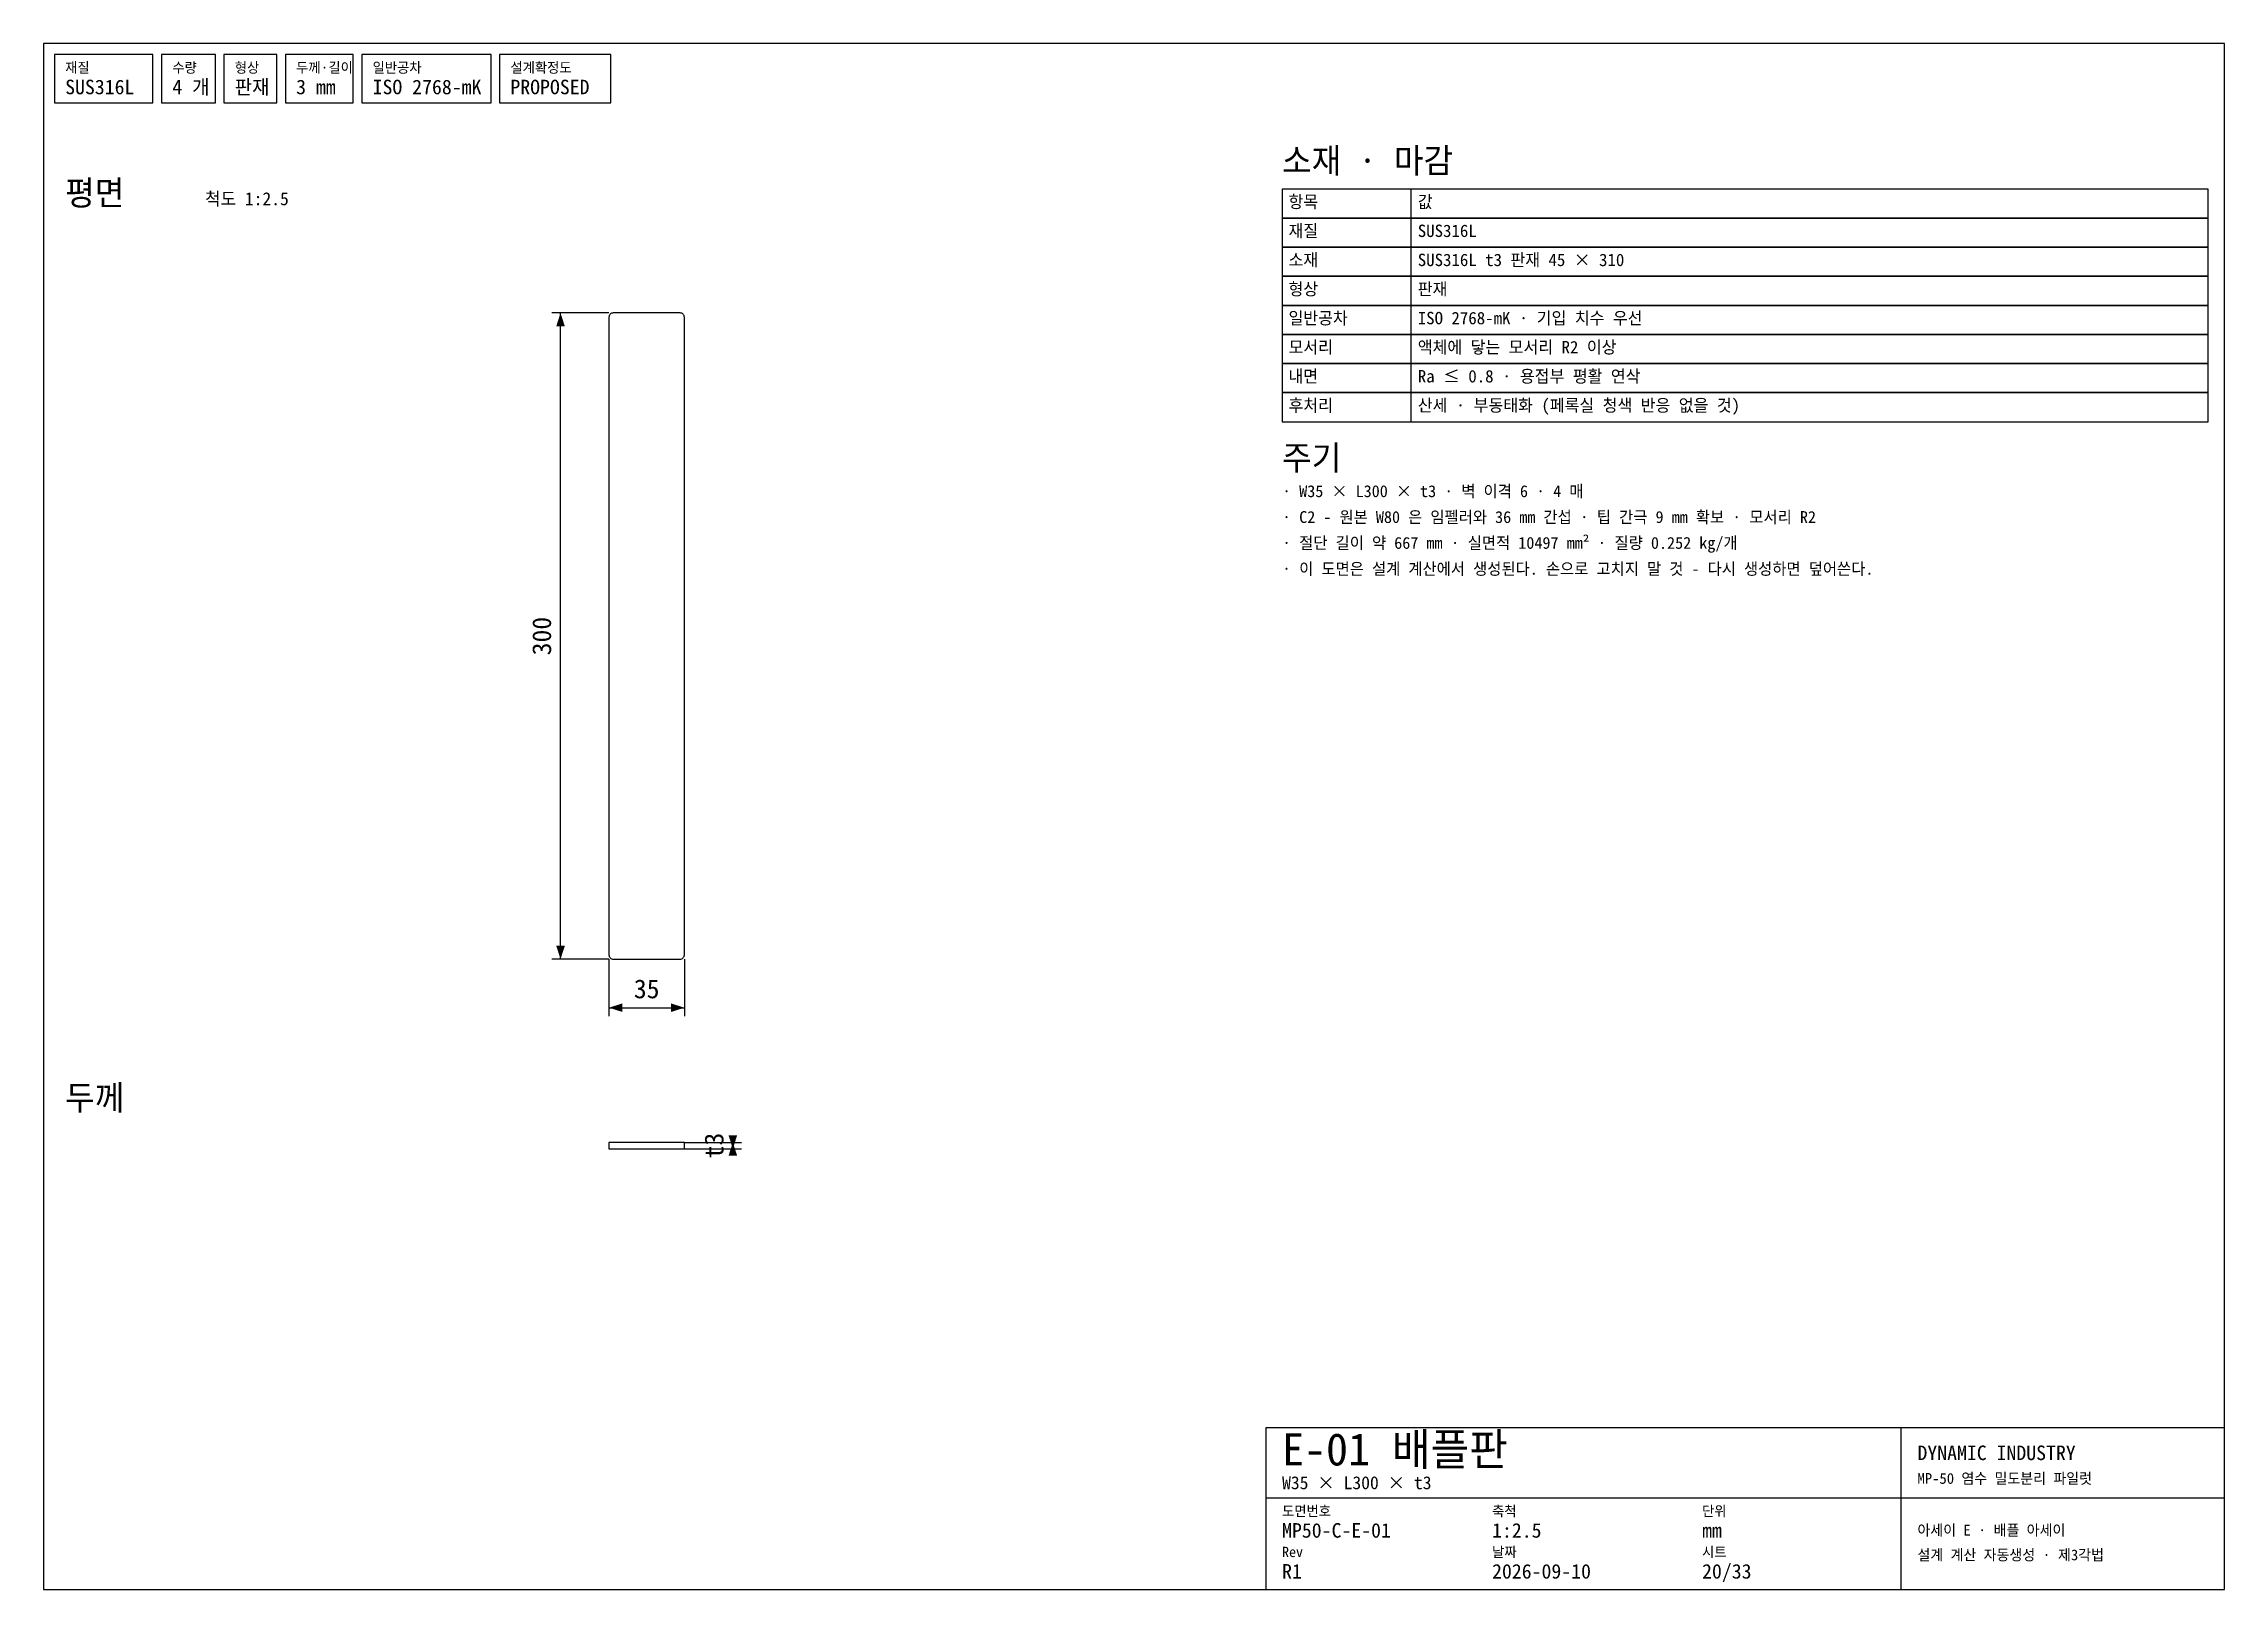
# Model space of a CAD drawing. Header units: millimetres. Extents: x 10 to 415, y 5 to 292.
import ezdxf
from ezdxf.enums import TextEntityAlignment as Align

# ---------------------------------------------------------------- set-up
doc = ezdxf.new("R2010")
doc.units = ezdxf.units.MM
for name, color, linetype in [('CUT', 7, 'CONTINUOUS'), ('DIM', 3, 'CONTINUOUS'), ('FRAME', 7, 'CONTINUOUS'), ('NOTE', 8, 'CONTINUOUS'), ('TEXT', 3, 'CONTINUOUS')]:
    doc.layers.add(name, color=color, linetype=linetype)

msp = doc.modelspace()

# ---------------------------------------------------------------- linework, layer by layer
at = {"layer": 'CUT'}
msp.add_lwpolyline([(115.8, 122), (128.2, 122, 0.414214), (129, 122.8), (129, 241.2, 0.414214), (128.2, 242), (115.8, 242, 0.414214), (115, 241.2), (115, 122.8, 0.414214)], format="xyb", close=True, dxfattribs=at)
msp.add_lwpolyline([(115, 86.8), (129, 86.8), (129, 88), (115, 88)], close=True, dxfattribs=at)
at = {"layer": 'DIM'}
for p, q in [((115, 242), (104.4, 242)), ((106, 122), (106, 242)), ((115, 122), (104.4, 122)), ((115, 122), (115, 111.4)), ((129, 122), (129, 111.4)), ((115, 113), (129, 113)), ((129, 88), (139.6, 88)), ((129, 86.8), (139.6, 86.8)), ((138, 86.8), (138, 88))]:
    msp.add_line(p, q, dxfattribs=at)
for points in [[(106, 242), (105.2, 239.5), (106.8, 239.5)], [(106, 122), (106.8, 124.5), (105.2, 124.5)], [(115, 113), (117.5, 112.2), (117.5, 113.8)], [(129, 113), (126.5, 113.8), (126.5, 112.2)], [(138, 86.8), (138.8, 89.3), (137.2, 89.3)], [(138, 88), (137.2, 85.5), (138.8, 85.5)]]:
    msp.add_solid(points, dxfattribs=at)
at = {"layer": 'FRAME'}
for p, q in [((264, 259.6), (264, 265)), ((264, 254.2), (264, 259.6)), ((264, 248.8), (264, 254.2)), ((264, 243.4), (264, 248.8)), ((264, 238), (264, 243.4)), ((264, 232.6), (264, 238)), ((264, 227.2), (264, 232.6)), ((264, 221.8), (264, 227.2)), ((355, 5), (355, 35)), ((237, 22), (415, 22))]:
    msp.add_line(p, q, dxfattribs=at)
for points in [[(10, 5), (415, 5), (415, 292), (10, 292)], [(12, 281), (30.3104, 281), (30.3104, 290), (12, 290)], [(31.9104, 281), (41.895296, 281), (41.895296, 290), (31.9104, 290)], [(43.495296, 281), (53.295296, 281), (53.295296, 290), (43.495296, 290)], [(54.895296, 281), (67.503296, 281), (67.503296, 290), (54.895296, 290)], [(69.103296, 281), (93.08672, 281), (93.08672, 290), (69.103296, 290)], [(94.68672, 281), (115.367936, 281), (115.367936, 290), (94.68672, 290)], [(240, 259.6), (412, 259.6), (412, 265), (240, 265)], [(240, 254.2), (412, 254.2), (412, 259.6), (240, 259.6)], [(240, 248.8), (412, 248.8), (412, 254.2), (240, 254.2)], [(240, 243.4), (412, 243.4), (412, 248.8), (240, 248.8)], [(240, 238), (412, 238), (412, 243.4), (240, 243.4)], [(240, 232.6), (412, 232.6), (412, 238), (240, 238)], [(240, 227.2), (412, 227.2), (412, 232.6), (240, 232.6)], [(240, 221.8), (412, 221.8), (412, 227.2), (240, 227.2)], [(237, 5), (415, 5), (415, 35), (237, 35)]]:
    msp.add_lwpolyline(points, close=True, dxfattribs=at)

# ---------------------------------------------------------------- texts
at = {"layer": 'DIM'}
for s, p in [('300', (104.25, 182)), ('t3', (136.25, 87.4))]:
    msp.add_text(s, height=3.5, rotation=90, dxfattribs=at).set_placement(p, align=Align.CENTER)
msp.add_text('35', height=3.5, dxfattribs=at).set_placement((122, 114.75), align=Align.CENTER)
at = {"layer": 'FRAME'}
for s, height, p in [('SUS316L', 2.7, (14, 282.6)), ('4 개', 2.7, (33.9104, 282.6)), ('판재', 2.7, (45.495296, 282.6)), ('3 mm', 2.7, (56.895296, 282.6)), ('ISO 2768-mK', 2.7, (71.103296, 282.6)), ('PROPOSED', 2.7, (96.68672, 282.6)), ('소재 · 마감', 4.6, (240, 268)), ('평면', 4.6, (14, 262)), ('항목', 2.3, (241.2, 261.495)), ('값', 2.3, (265.2, 261.495)), ('주기', 4.6, (240, 212.8)), ('두께', 4.6, (14, 94)), ('E-01 배플판', 6, (240, 28)), ('DYNAMIC INDUSTRY', 2.7, (358, 29))]:
    msp.add_text(s, height=height, dxfattribs=at).set_placement(p)
at = {"layer": 'NOTE'}
for s, p in [('· W35 × L300 × t3 · 벽 이격 6 · 4 매', (240, 207.8)), ('· C2 - 원본 W80 은 임펠러와 36 mm 간섭 · 팁 간극 9 mm 확보 · 모서리 R2', (240, 203)), ('· 절단 길이 약 667 mm · 실면적 10497 mm² · 질량 0.252 kg/개', (240, 198.2)), ('· 이 도면은 설계 계산에서 생성된다. 손으로 고치지 말 것 - 다시 생성하면 덮어쓴다.', (240, 193.4))]:
    msp.add_text(s, height=2.2, dxfattribs=at).set_placement(p)
at = {"layer": 'TEXT'}
for s, height, p in [('재질', 1.9, (14, 286.6)), ('수량', 1.9, (33.9104, 286.6)), ('형상', 1.9, (45.495296, 286.6)), ('두께·길이', 1.9, (56.895296, 286.6)), ('일반공차', 1.9, (71.103296, 286.6)), ('설계확정도', 1.9, (96.68672, 286.6)), ('척도 1:2.5', 2.4, (40, 262)), ('재질', 2.3, (241.2, 256.095)), ('SUS316L', 2.3, (265.2, 256.095)), ('소재', 2.3, (241.2, 250.695)), ('SUS316L t3 판재 45 × 310', 2.3, (265.2, 250.695)), ('형상', 2.3, (241.2, 245.295)), ('판재', 2.3, (265.2, 245.295)), ('일반공차', 2.3, (241.2, 239.895)), ('ISO 2768-mK · 기입 치수 우선', 2.3, (265.2, 239.895)), ('모서리', 2.3, (241.2, 234.495)), ('액체에 닿는 모서리 R2 이상', 2.3, (265.2, 234.495)), ('내면', 2.3, (241.2, 229.095)), ('Ra ≤ 0.8 · 용접부 평활 연삭', 2.3, (265.2, 229.095)), ('후처리', 2.3, (241.2, 223.695)), ('산세 · 부동태화 (페록실 청색 반응 없을 것)', 2.3, (265.2, 223.695)), ('W35 × L300 × t3', 2.4, (240, 23.6)), ('MP-50 염수 밀도분리 파일럿', 2, (358, 24.6)), ('도면번호', 1.9, (240, 18.6)), ('축척', 1.9, (279, 18.6)), ('단위', 1.9, (318, 18.6)), ('MP50-C-E-01', 2.7, (240, 14.6)), ('1:2.5', 2.7, (279, 14.6)), ('mm', 2.7, (318, 14.6)), ('아세이 E · 배플 아세이', 2, (358, 15)), ('Rev', 1.9, (240, 11)), ('날짜', 1.9, (279, 11)), ('시트', 1.9, (318, 11)), ('설계 계산 자동생성 · 제3각법', 2, (358, 10.4)), ('R1', 2.7, (240, 7)), ('2026-09-10', 2.7, (279, 7)), ('20/33', 2.7, (318, 7))]:
    msp.add_text(s, height=height, dxfattribs=at).set_placement(p)

doc.saveas('drawing.dxf')
